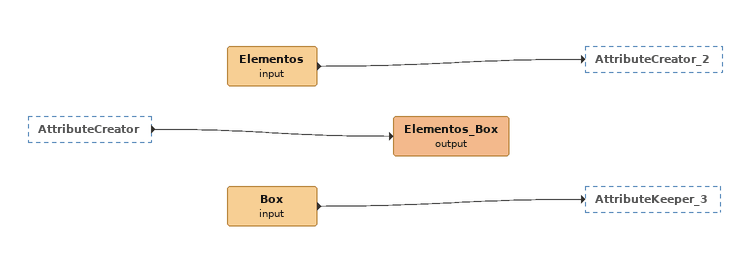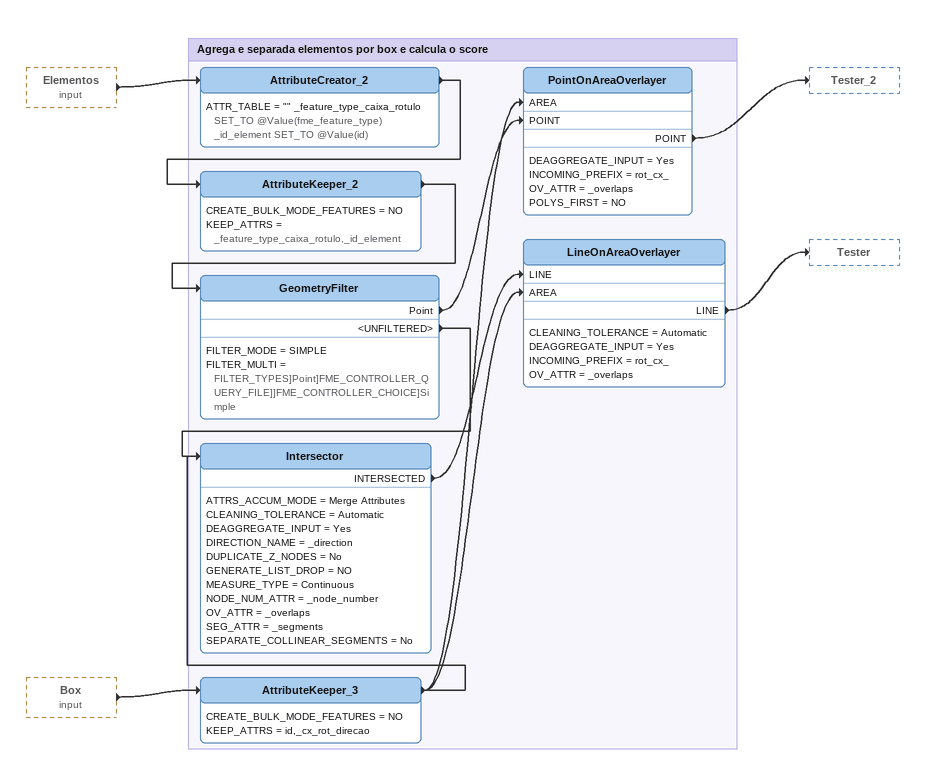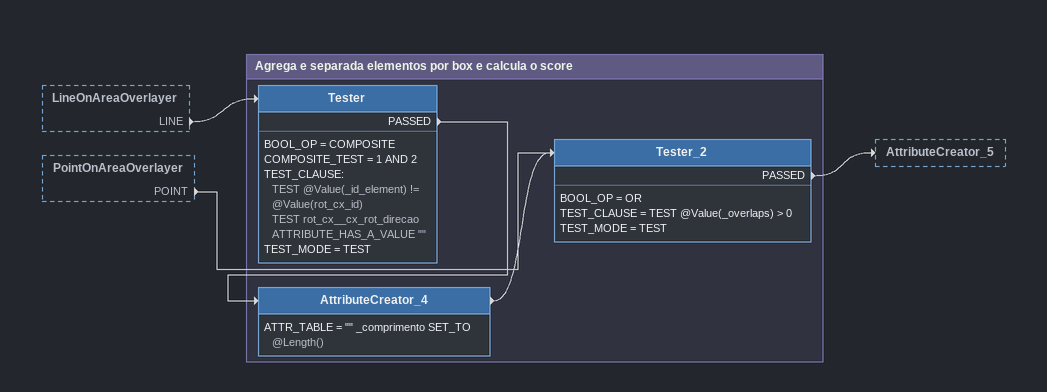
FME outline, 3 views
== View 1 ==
AttributeCreator [outside]
    -> Elementos_Box (output)
Box (input)
    -> AttributeKeeper_3
Elementos (input)
    -> AttributeCreator_2
Elementos_Box (output)

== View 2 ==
Elementos (input) [outside]
    -> AttributeCreator_2
Box (input) [outside]
    -> AttributeKeeper_3

Bookmark: Agrega e separada elementos por box e calcula o score
AttributeKeeper_3
    CREATE_BULK_MODE_FEATURES = NO
    KEEP_ATTRS = id,_cx_rot_direcao
    -> LineOnAreaOverlayer [AREA]
    -> Intersector
    -> PointOnAreaOverlayer [AREA]
AttributeCreator_2
    ATTR_TABLE = "" _feature_type_caixa_rotulo SET_TO @Value(fme_feature_type)  _id_element SET_TO @Value(id)
    -> AttributeKeeper_2
AttributeKeeper_2
    CREATE_BULK_MODE_FEATURES = NO
    KEEP_ATTRS = _feature_type_caixa_rotulo,_id_element
    -> GeometryFilter
GeometryFilter
    FILTER_MODE = SIMPLE
    FILTER_MULTI = FILTER_TYPES]Point]FME_CONTROLLER_QUERY_FILE]]FME_CONTROLLER_CHOICE]Simple
    Point -> PointOnAreaOverlayer [POINT]
    <UNFILTERED> -> Intersector
PointOnAreaOverlayer
    DEAGGREGATE_INPUT = Yes
    INCOMING_PREFIX = rot_cx_
    OV_ATTR = _overlaps
    POLYS_FIRST = NO
    POINT -> Tester_2
Intersector
    ATTRS_ACCUM_MODE = Merge Attributes
    CLEANING_TOLERANCE = Automatic
    DEAGGREGATE_INPUT = Yes
    DIRECTION_NAME = _direction
    DUPLICATE_Z_NODES = No
    GENERATE_LIST_DROP = NO
    MEASURE_TYPE = Continuous
    NODE_NUM_ATTR = _node_number
    OV_ATTR = _overlaps
    SEG_ATTR = _segments
    SEPARATE_COLLINEAR_SEGMENTS = No
    INTERSECTED -> LineOnAreaOverlayer [LINE]
LineOnAreaOverlayer
    CLEANING_TOLERANCE = Automatic
    DEAGGREGATE_INPUT = Yes
    INCOMING_PREFIX = rot_cx_
    OV_ATTR = _overlaps
    LINE -> Tester

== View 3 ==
LineOnAreaOverlayer [outside]
    LINE -> Tester
PointOnAreaOverlayer [outside]
    POINT -> Tester_2

Bookmark: Agrega e separada elementos por box e calcula o score
Tester
    BOOL_OP = COMPOSITE
    COMPOSITE_TEST = 1 AND 2
    TEST_CLAUSE:
      TEST @Value(_id_element) != @Value(rot_cx_id)
      TEST rot_cx__cx_rot_direcao ATTRIBUTE_HAS_A_VALUE ""
    TEST_MODE = TEST
    PASSED -> AttributeCreator_4
AttributeCreator_4
    ATTR_TABLE = "" _comprimento SET_TO @Length()
    -> Tester_2
Tester_2
    BOOL_OP = OR
    TEST_CLAUSE = TEST @Value(_overlaps) > 0
    TEST_MODE = TEST
    PASSED -> AttributeCreator_5
